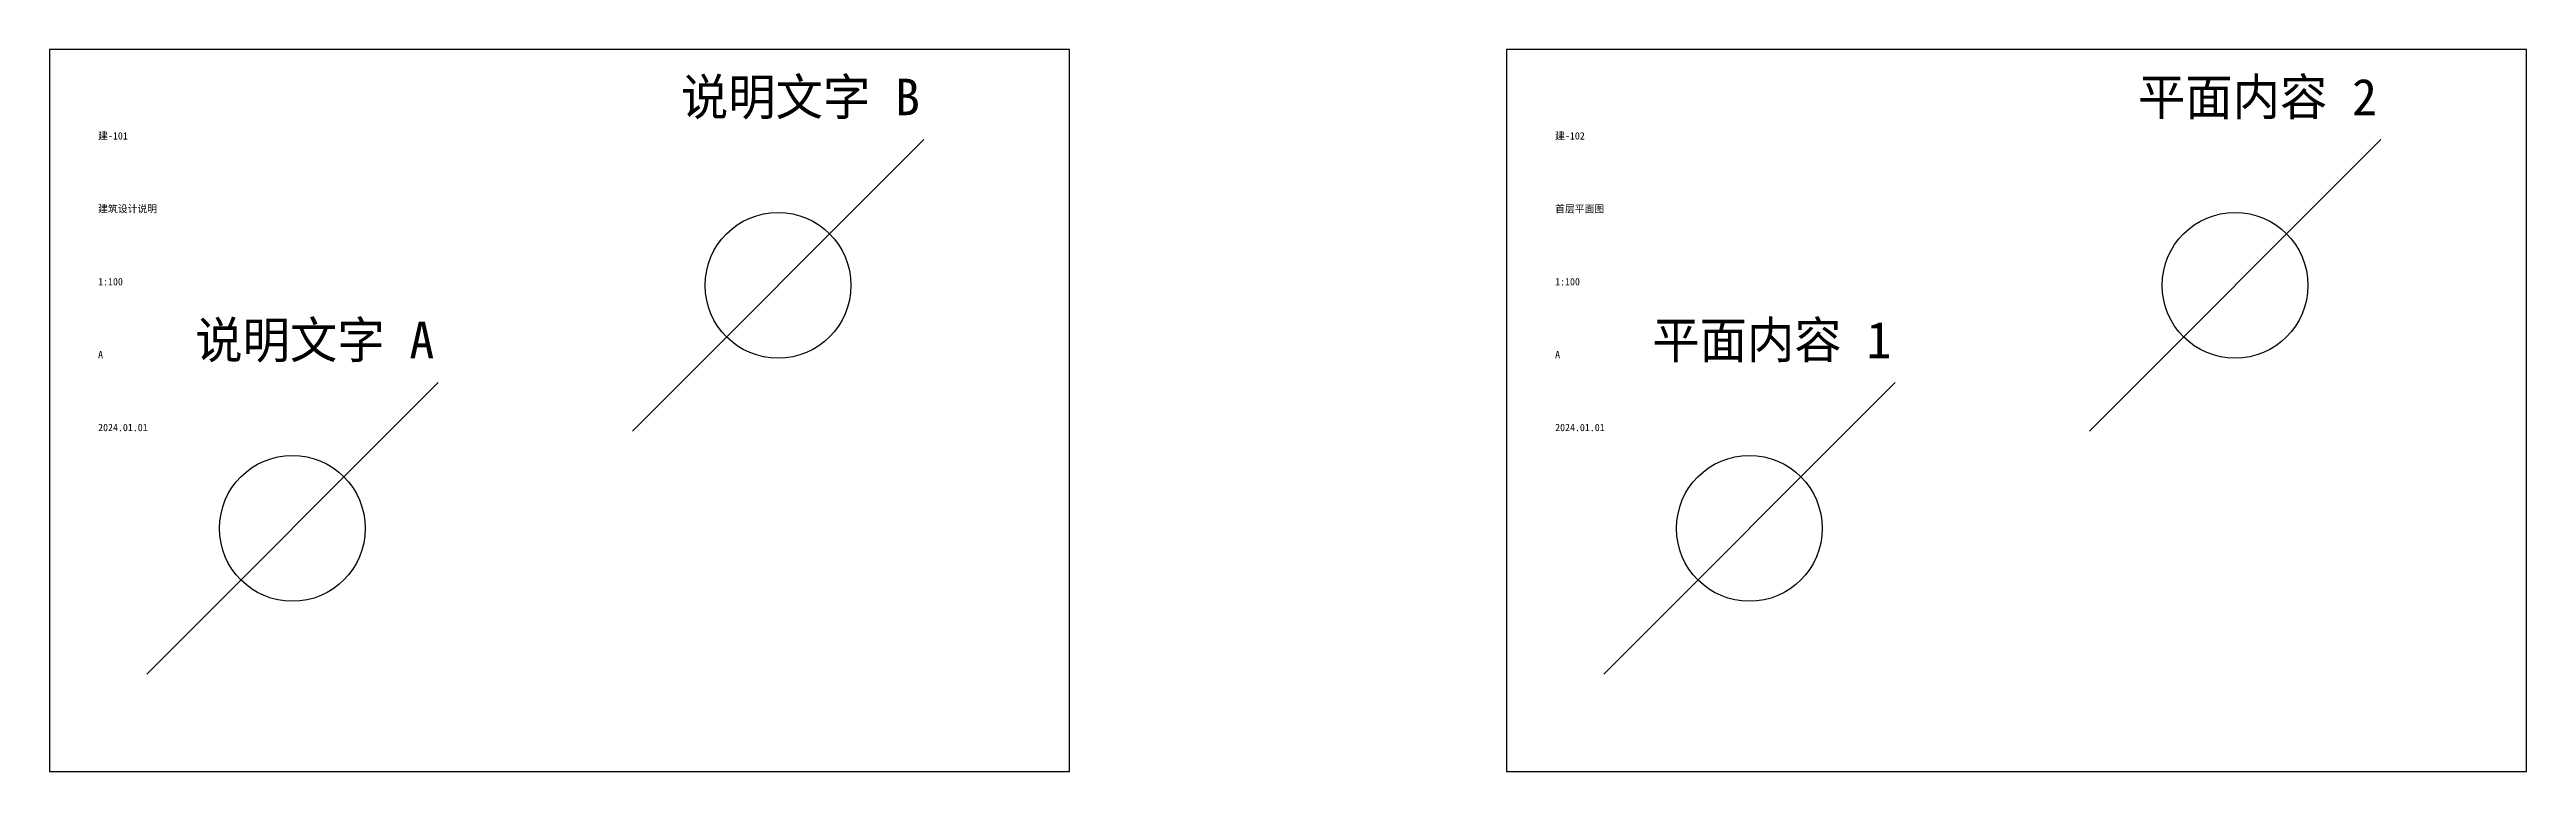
# Model space of a CAD drawing. Extents: x 0 to 102000, y 0 to 29700.
import ezdxf

# ---------------------------------------------------------------- set-up
doc = ezdxf.new("R2010")
doc.units = 0
doc.header["$MEASUREMENT"] = 0

# ---------------------------------------------------------------- blocks, each defined once
blk = doc.blocks.new('TITLEBLOCK_A3')
blk.add_lwpolyline([(0, 0), (42000, 0), (42000, 29700), (0, 29700)], close=True)
for tag, p in [('TUHAO', (2000, 26000)), ('TUMING', (2000, 23000)), ('BILI', (2000, 20000)), ('BANCI', (2000, 17000)), ('RIQI', (2000, 14000))]:
    blk.add_attdef(tag, p, '', height=300)

msp = doc.modelspace()

# ---------------------------------------------------------------- linework, layer by layer
for p, q in [((24000, 14000), (36000, 26000)), ((84000, 14000), (96000, 26000)), ((4000, 4000), (16000, 16000)), ((64000, 4000), (76000, 16000))]:
    msp.add_line(p, q)
for centre in [(30000, 20000), (90000, 20000), (10000, 10000), (70000, 10000)]:
    msp.add_circle(centre, 3000)

# ---------------------------------------------------------------- block references
for p, values in [((0, 0), {'TUHAO': '建-101', 'TUMING': '建筑设计说明', 'BILI': '1:100', 'BANCI': 'A', 'RIQI': '2024.01.01'}), ((60000, 0), {'TUHAO': '建-102', 'TUMING': '首层平面图', 'BILI': '1:100', 'BANCI': 'A', 'RIQI': '2024.01.01'})]:
    msp.add_blockref('TITLEBLOCK_A3', p).add_auto_attribs(values)

# ---------------------------------------------------------------- texts
for s, p in [('说明文字 B', (26000, 27000)), ('平面内容 2', (86000, 27000)), ('说明文字 A', (6000, 17000)), ('平面内容 1', (66000, 17000))]:
    msp.add_text(s, height=1500).set_placement(p)

doc.saveas('drawing.dxf')
